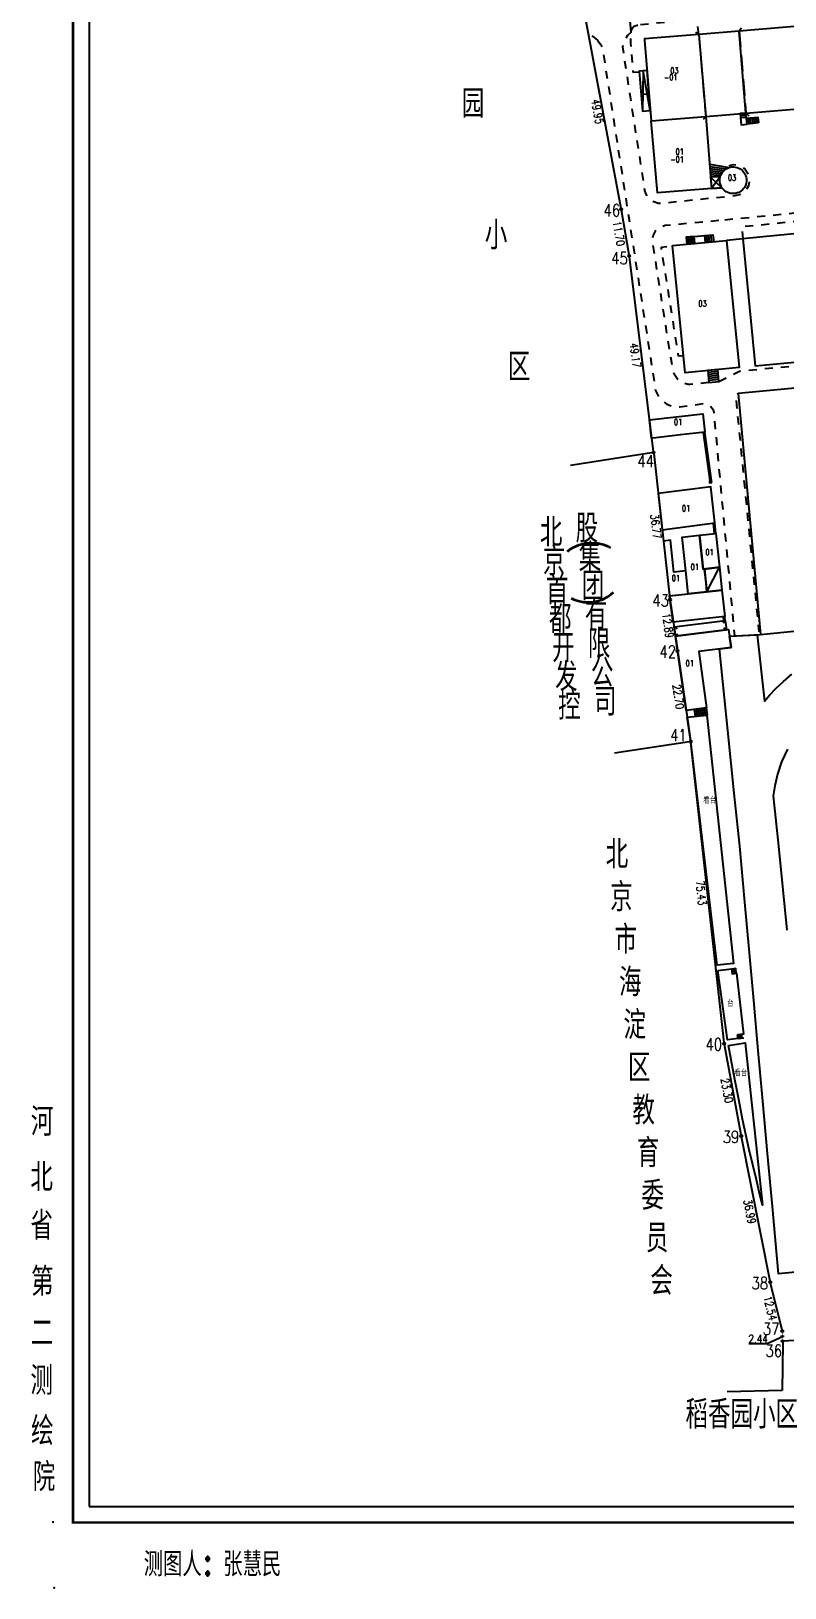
# Model space of a CAD drawing. Extents: x -9390 to -4743, y 24196 to 25839.
# Drawn here: x -6512.1 to -6418.5, y 24863 to 25056.2 of the extents above; entities that cross this region are included whole.
import ezdxf
from ezdxf.enums import TextEntityAlignment as Align

# ---------------------------------------------------------------- set-up
doc = ezdxf.new("R2010")
doc.units = 0
doc.header["$MEASUREMENT"] = 0
doc.linetypes.add('X5', pattern=[3, 2, -1])
doc.linetypes.add('X6', pattern=[2, 1, -1])
doc.layers.get('0').update_dxf_attribs({"linetype": 'CONTINUOUS'})
for name, color, linetype in [('BOUND', 7, 'CONTINUOUS'), ('DLDW', 14, 'CONTINUOUS'), ('DLSS', 5, 'CONTINUOUS'), ('DT', 7, 'CONTINUOUS'), ('JMD', 6, 'CONTINUOUS'), ('JZD', 1, 'CONTINUOUS'), ('TK', 7, 'CONTINUOUS'), ('YZH', 2, 'CONTINUOUS'), ('ZJ', 7, 'CONTINUOUS')]:
    doc.layers.add(name, color=color, linetype=linetype)
doc.styles.add('1', font='romand.shx', dxfattribs={"width": 0.8, "bigfont": 'hzfs.shx'})
doc.styles.add('HZ', font='rs', dxfattribs={"width": 0.8, "bigfont": 'hztxt'})
doc.linetypes.add('X19', pattern='A,4.5,[145,symbolx.shx,S=1,R=0,X=0,Y=1],4.5,-0.5,[146,symbolx.shx,S=1,R=0,X=0,Y=0],-0.5', length=10)
doc.linetypes.add('X71', pattern='A,5,[150,symbolx.shx,S=1,R=0,X=0,Y=1],5', length=10)
doc.linetypes.add('X73', pattern='A,5,[150,symbolx.shx,S=1,R=0,X=0,Y=0.5],5', length=10)
doc.linetypes.add('X79', pattern='A,5,[150,symbolx.shx,S=1,R=0,X=0,Y=0],5,[149,symbolx.shx,S=0.25,R=0,X=0,Y=-0.5],1e-08', length=10)

# ---------------------------------------------------------------- blocks, each defined once
blk = doc.blocks.new('A$C02861F54')
at = {"linetype": 'CONTINUOUS'}
for q in [(2.58, 0), (2.78, 0)]:
    blk.add_line((2.78, 0), q, dxfattribs=at)
at = {"layer": 'ZJ', "linetype": 'CONTINUOUS', "style": 'HZ', "width": 0.8}
for s, p in [('河', (1.31, 49.84)), ('北', (1.26, 42.95)), ('省', (1.26, 36.99)), ('第', (1.35, 30.04)), ('二', (1.31, 23.48)), ('测', (1.26, 17.72)), ('绘', (1.35, 11.51)), ('院', (1.55, 5.8))]:
    blk.add_text(s, height=3.5, dxfattribs=at).set_placement(p, align=Align.MIDDLE)
blk = doc.blocks.new('A$C5A1F6420')
at = {"layer": 'DT', "linetype": 'CONTINUOUS'}
blk.add_point((0, 0), dxfattribs=at)
at = {"layer": 'TK', "color": 7, "linetype": 'CONTINUOUS', "const_width": 0.3, "flags": 128}
blk.add_lwpolyline([(2.33, 8.11), (251.33, 8.11), (251.33, 342.11), (2.33, 342.11)], close=True, dxfattribs=at)
at = {"layer": 'TK', "color": 7, "linetype": 'CONTINUOUS', "flags": 128}
blk.add_lwpolyline([(4.33, 10.11), (249.33, 10.11), (249.33, 340.11), (4.33, 340.11)], close=True, dxfattribs=at)

msp = doc.modelspace()

# ---------------------------------------------------------------- linework, layer by layer
at = {"linetype": 'CONTINUOUS', "flags": 128}
msp.add_lwpolyline([(-6418.64, 24894.17), (-6419.09, 24894.18)], dxfattribs=at)
at = {"layer": 'BOUND', "linetype": 'CONTINUOUS', "flags": 128}
for points in [[(-6429.24, 25055.73), (-6428.37, 25045.59), (-6423.38, 25045.99), (-6424.23, 25056.17)], [(-6423.33, 25045.49), (-6423.38, 25045.99), (-6424.08, 25045.93), (-6424.04, 25045.43)], [(-6421.82, 25044.77), (-6423.24, 25044.62), (-6423.32, 25045.37), (-6421.88, 25045.49)], [(-6430.72, 25029.72), (-6429.72, 25029.81), (-6429.82, 25030.68), (-6430.81, 25030.59)], [(-6427.38, 25030.04), (-6428.38, 25029.93), (-6428.47, 25030.8), (-6427.47, 25030.89)], [(-6426.72, 25012.7), (-6426.86, 25014.18), (-6428.12, 25014.06), (-6427.98, 25012.57)]]:
    msp.add_lwpolyline(points, close=True, dxfattribs=at)
at = {"layer": 'BOUND', "linetype": 'CONTINUOUS'}
msp.add_lwpolyline([(-6426.55, 25037.13), (-6426.6, 25037.37), (-6426.63, 25037.58), (-6426.62, 25037.8), (-6426.57, 25038.09), (-6427.76, 25038.06), (-6427.65, 25036.64), (-6426.35, 25036.74)], close=True, dxfattribs=at)
at = {"layer": 'DLDW', "linetype": 'CONTINUOUS', "flags": 128}
for points in [[(-6435.65, 25051.28), (-6436.64, 25051.2), (-6436.22, 25046.22), (-6435.25, 25046.3)], [(-6426.35, 24986.79), (-6426, 24983.51), (-6432.39, 24982.83), (-6432.85, 24986.1)], [(-6430.23, 24968.01), (-6430.67, 24971.02), (-6428.24, 24971.3), (-6424.94, 24940.48), (-6426.94, 24940.24)], [(-6426.87, 24939.61), (-6425.18, 24939.82), (-6425.1, 24939.18), (-6424.54, 24939.25), (-6423.67, 24931.71), (-6424.4, 24931.62), (-6424.34, 24931.16), (-6425.67, 24930.98)], [(-6425.54, 24930.29), (-6423.49, 24930.6), (-6421.32, 24910.48), (-6421.63, 24911.75), (-6422.08, 24913.61), (-6422.53, 24915.48), (-6422.98, 24917.34), (-6423.79, 24921.15), (-6424.27, 24923.6), (-6424.74, 24926.06), (-6425.21, 24928.51)]]:
    msp.add_lwpolyline(points, close=True, dxfattribs=at)
for points in [[(-6435.25, 25046.3), (-6436.15, 25051.24), (-6436.22, 25046.22)], [(-6436.19, 25048.34), (-6435.62, 25048.37)], [(-6414.7, 24902.42), (-6419.33, 24901.94), (-6420.09, 24910.3), (-6420.69, 24916.9), (-6421.28, 24923.4), (-6421.85, 24929.67), (-6422.41, 24935.89), (-6422.99, 24942.24), (-6423.52, 24948.08), (-6424.15, 24955.03), (-6424.82, 24961.59), (-6425.61, 24969.37), (-6426.64, 24979.52), (-6425.2, 24979.69), (-6425.4, 24981.1), (-6421.99, 24981.26), (-6421.08, 24973.02), (-6420.46, 24973.75), (-6419.66, 24974.6), (-6418.72, 24975.48), (-6417.66, 24976.37)], [(-6418.23, 24967.08), (-6418.95, 24965.5), (-6419.46, 24963.97), (-6419.8, 24962.52), (-6419.98, 24961.26), (-6419.35, 24955.03), (-6418.3, 24944.59)]]:
    msp.add_lwpolyline(points, dxfattribs=at)
at = {"layer": 'DLSS', "linetype": 'X6', "flags": 128}
for points in [[(-6429.23, 25055.74), (-6429.43, 25057.66), (-6436.8, 25056.91)], [(-6442.51, 25055.57), (-6442.21, 25055.37), (-6441.82, 25055.03)], [(-6441.82, 25055.03), (-6441.77, 25054.98), (-6441.44, 25054.55), (-6441.19, 25054.08), (-6434.6, 25011.57), (-6434.28, 25010.89), (-6433.81, 25010.32), (-6433.2, 25009.88), (-6432.5, 25009.61), (-6431.76, 25009.53), (-6431.64, 25009.54), (-6428.64, 25009.95), (-6427.92, 25009.8), (-6427.45, 25009.23), (-6427.38, 25008.86), (-6424.79, 24981.12)], [(-6425.32, 25039.28), (-6425.36, 25039.54), (-6424.86, 25039.63), (-6424.12, 25039.5), (-6423.52, 25039.07), (-6423.11, 25038.44), (-6422.95, 25037.72), (-6423.07, 25036.98), (-6423.44, 25036.34), (-6424.03, 25035.88), (-6424.76, 25035.71), (-6433.83, 25034.79), (-6434.25, 25034.79), (-6434.96, 25035.03), (-6435.53, 25035.51), (-6435.88, 25036.17), (-6438.67, 25054.2), (-6438.57, 25054.66), (-6438.43, 25055.03)], [(-6437.64, 25056.04), (-6438.1, 25055.62), (-6438.4, 25055.1), (-6438.43, 25055.03)], [(-6436.63, 25051.08), (-6437.37, 25051.02), (-6437.62, 25054.12), (-6437.65, 25054.67), (-6437.65, 25055.03), (-6437.64, 25056.04)], [(-6425.98, 25032.76), (-6396.28, 25035.68)], [(-6397.96, 25032.92), (-6398.1, 25034.41), (-6423.89, 25031.87), (-6423.76, 25030.39)], [(-6427.98, 25012.57), (-6430.33, 25012.3), (-6430.56, 25012.32), (-6431.27, 25012.55), (-6431.87, 25012.99), (-6432.3, 25013.61), (-6432.49, 25014.33), (-6434.96, 25030.02), (-6434.91, 25030.76), (-6434.58, 25031.42), (-6434, 25031.89), (-6433.41, 25032.08), (-6425.98, 25032.76)], [(-6431.14, 25015.88), (-6431.74, 25015.82), (-6433.88, 25029.36), (-6432.5, 25029.55)], [(-6426.72, 25012.7), (-6424.16, 25013.99), (-6394.38, 25016.77)], [(-6421.58, 24981.65), (-6421.73, 24981.63), (-6424.64, 25011.16), (-6424.32, 25011.18)]]:
    msp.add_lwpolyline(points, dxfattribs=at)
at = {"layer": 'JMD', "linetype": 'CONTINUOUS'}
for p, q in [((-6428.22, 24986.59), (-6426.66, 24989.63)), ((-6425.94, 24983.01), (-6426.19, 24982.69)), ((-6432.3, 24982.26), (-6431.91, 24981.99)), ((-6432.13, 24981.09), (-6431.84, 24981.39)), ((-6425.8, 24981.87), (-6426.11, 24982.11))]:
    msp.add_line(p, q, dxfattribs=at)
at = {"layer": 'JMD', "linetype": 'CONTINUOUS', "flags": 128}
for points in [[(-6394.69, 25055.03), (-6394.76, 25055.83), (-6394.84, 25056.89), (-6394.99, 25058.59), (-6405.34, 25057.73), (-6408.07, 25057.51), (-6424.23, 25056.17), (-6429.24, 25055.73), (-6435.98, 25055.2), (-6435.96, 25055.03), (-6435.14, 25045.02), (-6428.37, 25045.59), (-6423.38, 25045.99), (-6396.54, 25048.21), (-6396.49, 25047.61), (-6396.44, 25047.17), (-6394.03, 25047.39), (-6394.25, 25049.9)], [(-6434.27, 24998.79), (-6433.77, 24994.28), (-6427.25, 24995.14), (-6427.72, 24999.6)], [(-6429.15, 24993.6), (-6427.11, 24993.82), (-6426.66, 24989.63), (-6428.69, 24989.41)], [(-6428.52, 24989.42), (-6426.66, 24989.63), (-6426.35, 24986.79), (-6428.22, 24986.59), (-6428.33, 24987.66)], [(-6432.3, 24982.26), (-6425.94, 24983.01), (-6425.8, 24981.87), (-6432.13, 24981.09), (-6432.3, 24982.26)]]:
    msp.add_lwpolyline(points, close=True, dxfattribs=at)
at = {"layer": 'JMD', "linetype": 'CONTINUOUS'}
for points in [[(-6435.14, 25045.02), (-6428.37, 25045.59), (-6427.65, 25036.64), (-6434.37, 25036.09)], [(-6426.63, 25037.58), (-6426.62, 25037.8), (-6426.57, 25038.09), (-6426.52, 25038.25), (-6426.42, 25038.46), (-6426.28, 25038.68), (-6426.09, 25038.88), (-6425.83, 25039.08), (-6425.44, 25039.26), (-6425.32, 25039.28), (-6425.16, 25039.31), (-6424.92, 25039.32), (-6424.46, 25039.24), (-6424.08, 25039.06), (-6423.86, 25038.9), (-6423.72, 25038.76), (-6423.6, 25038.6), (-6423.48, 25038.41), (-6423.41, 25038.24), (-6423.35, 25038.03), (-6423.32, 25037.85), (-6423.31, 25037.57), (-6423.36, 25037.25), (-6423.45, 25037), (-6423.57, 25036.77), (-6423.66, 25036.64), (-6423.82, 25036.46), (-6424.02, 25036.3), (-6424.26, 25036.16), (-6424.45, 25036.09), (-6424.7, 25036.02), (-6424.92, 25036), (-6425.1, 25036.01), (-6425.26, 25036.03), (-6425.42, 25036.07), (-6425.63, 25036.14), (-6425.82, 25036.24), (-6426.02, 25036.38), (-6426.2, 25036.55), (-6426.35, 25036.74), (-6426.44, 25036.93), (-6426.55, 25037.13), (-6426.6, 25037.37)], [(-6432.5, 25029.55), (-6425.8, 25030.19), (-6424.2, 25014.44), (-6430.93, 25013.78)], [(-6435.33, 25007.93), (-6428.73, 25008.67), (-6428.48, 25006.4), (-6431.52, 25006.06), (-6434.58, 25005.71), (-6435.09, 25005.66)], [(-6430.83, 24989.18), (-6432.33, 24989.02), (-6432.75, 24992.99), (-6433.61, 24992.89), (-6432.85, 24986.1), (-6430.53, 24986.34)], [(-6430.83, 24989.18), (-6431.28, 24993.37), (-6429.15, 24993.6), (-6428.69, 24989.41), (-6428.52, 24989.42), (-6428.22, 24986.59), (-6430.53, 24986.34)], [(-6432.13, 24981.09), (-6428.88, 24981.49), (-6425.52, 24981.9), (-6425.2, 24979.69), (-6429.24, 24979.2), (-6428.26, 24972.2), (-6430.79, 24971.86)]]:
    msp.add_lwpolyline(points, close=True, dxfattribs=at)
at = {"layer": 'JZD', "linetype": 'CONTINUOUS', "const_width": 0.075, "flags": 128}
for points in [[(-6438.88, 25034.17), (-6443.4, 25058.48)], [(-6437.89, 25028.4), (-6438.84, 25033.93)], [(-6434.86, 25004.01), (-6437.85, 25028.16)], [(-6432.81, 24985.74), (-6434.83, 25003.76)], [(-6431.88, 24979.36), (-6432.78, 24985.49)], [(-6430.25, 24968.13), (-6431.84, 24979.11)], [(-6426.08, 24930.64), (-6430.21, 24967.88)], [(-6423.97, 24919.19), (-6426.05, 24930.4)], [(-6420.38, 24901.04), (-6423.92, 24918.94)], [(-6418.89, 24894.95), (-6420.32, 24900.8)], [(-6418.83, 24893.73), (-6418.86, 24894.71)], [(-6417.39, 24893.66), (-6418.7, 24893.61)]]:
    msp.add_lwpolyline(points, dxfattribs=at)
at = {"layer": 'JZD', "linetype": 'X79', "flags": 128}
for points in [[(-6438.88, 25034.17), (-6443.4, 25058.48)], [(-6437.89, 25028.4), (-6438.84, 25033.93)], [(-6434.86, 25004.01), (-6437.85, 25028.16)]]:
    msp.add_lwpolyline(points, dxfattribs=at)
at = {"layer": 'JZD', "linetype": 'CONTINUOUS', "flags": 128}
for points in [[(-6435.1, 25003.83), (-6445.17, 25002.28)], [(-6430.38, 24967.98), (-6439.69, 24966.57)], [(-6423, 24893.29), (-6420.75, 24893.29), (-6418.84, 24894.18)], [(-6418.81, 24893.41), (-6418.89, 24887.46)], [(-6418.89, 24887.46), (-6425.71, 24887.31)]]:
    msp.add_lwpolyline(points, dxfattribs=at)
at = {"layer": 'JZD', "linetype": 'X71', "flags": 128}
for points in [[(-6434.83, 25003.76), (-6432.81, 24985.74)], [(-6432.78, 24985.49), (-6431.88, 24979.36)], [(-6431.84, 24979.11), (-6430.25, 24968.13)], [(-6417.39, 24893.66), (-6418.7, 24893.61)]]:
    msp.add_lwpolyline(points, dxfattribs=at)
at = {"layer": 'JZD', "linetype": 'X73', "flags": 128}
for points in [[(-6426.08, 24930.64), (-6430.21, 24967.88)], [(-6423.97, 24919.19), (-6426.05, 24930.4)], [(-6420.38, 24901.04), (-6423.92, 24918.94)], [(-6418.89, 24894.95), (-6420.32, 24900.8)]]:
    msp.add_lwpolyline(points, dxfattribs=at)
at = {"layer": 'JZD', "linetype": 'CONTINUOUS'}
for centre, radius in [((-6438.86, 25034.05), 0.125), ((-6438.86, 25034.05), 0.1), ((-6438.86, 25034.05), 0.1), ((-6437.87, 25028.28), 0.125), ((-6437.87, 25028.28), 0.1), ((-6437.87, 25028.28), 0.1), ((-6434.85, 25003.88), 0.125), ((-6434.85, 25003.88), 0.125), ((-6434.85, 25003.88), 0.1), ((-6432.8, 24985.62), 0.125), ((-6432.8, 24985.62), 0.125), ((-6431.86, 24979.24), 0.125), ((-6431.86, 24979.24), 0.125), ((-6430.23, 24968.01), 0.125), ((-6430.23, 24968.01), 0.125), ((-6426.07, 24930.52), 0.125), ((-6426.07, 24930.52), 0.1), ((-6426.07, 24930.52), 0.1), ((-6423.95, 24919.06), 0.125), ((-6423.95, 24919.06), 0.1), ((-6423.95, 24919.06), 0.1), ((-6423.95, 24919.06), 0.1), ((-6420.35, 24900.92), 0.125), ((-6420.35, 24900.92), 0.1), ((-6420.35, 24900.92), 0.1), ((-6420.35, 24900.92), 0.1), ((-6418.86, 24894.83), 0.125), ((-6418.86, 24894.83), 0.1), ((-6418.86, 24894.83), 0.1), ((-6418.86, 24894.83), 0.1), ((-6418.83, 24893.61), 0.125), ((-6418.83, 24893.61), 0.1), ((-6418.83, 24893.61), 0.1), ((-6418.83, 24893.61), 0.1)]:
    msp.add_circle(centre, radius, dxfattribs=at)
for p in [(-6438.86, 25034.05), (-6438.86, 25034.05), (-6438.86, 25034.05), (-6437.87, 25028.28), (-6437.87, 25028.28), (-6437.87, 25028.28), (-6434.85, 25003.88), (-6434.85, 25003.88), (-6434.85, 25003.88), (-6434.85, 25003.88), (-6432.8, 24985.62), (-6432.8, 24985.62), (-6432.8, 24985.62), (-6432.8, 24985.62), (-6431.86, 24979.24), (-6431.86, 24979.24), (-6431.86, 24979.24), (-6431.86, 24979.24), (-6426.07, 24930.52), (-6426.07, 24930.52), (-6426.07, 24930.52), (-6423.95, 24919.06), (-6423.95, 24919.06), (-6423.95, 24919.06), (-6420.35, 24900.92), (-6420.35, 24900.92), (-6420.35, 24900.92), (-6418.86, 24894.83), (-6418.86, 24894.83), (-6418.86, 24894.83), (-6418.83, 24893.61), (-6418.83, 24893.61), (-6418.83, 24893.61)]:
    msp.add_point(p, dxfattribs=at)
at = {"layer": 'JZD', "color": 7, "linetype": 'CONTINUOUS'}
msp.add_point((-6430.23, 24968.01), dxfattribs=at)
msp.add_point((-6430.23, 24968.01), dxfattribs=at)
msp.add_point((-6430.23, 24968.01), dxfattribs=at)
msp.add_point((-6430.23, 24968.01), dxfattribs=at)
at = {"layer": 'YZH', "linetype": 'X5'}
for p, q in [((-6423.91, 25056.55), (-6424.23, 25056.17)), ((-6424.23, 25056.17), (-6423.38, 25045.99)), ((-6429.62, 25056.06), (-6429.24, 25055.73)), ((-6429.24, 25055.73), (-6428.37, 25045.59)), ((-6428.37, 25045.59), (-6428.69, 25045.21)), ((-6423.38, 25045.99), (-6423, 25045.67)), ((-6426.57, 25038.09), (-6427.76, 25038.06)), ((-6426.35, 25036.74), (-6427.65, 25036.64))]:
    msp.add_line(p, q, dxfattribs=at)
at = {"layer": 'YZH', "linetype": 'CONTINUOUS'}
for p, q in [((-6423.36, 25045.74), (-6424.06, 25045.68)), ((-6423.33, 25045.49), (-6424.04, 25045.43)), ((-6422.98, 25044.65), (-6423.04, 25045.39)), ((-6422.73, 25044.67), (-6422.79, 25045.41)), ((-6422.48, 25044.7), (-6422.54, 25045.43)), ((-6422.23, 25044.72), (-6422.29, 25045.45)), ((-6421.98, 25044.75), (-6422.04, 25045.47)), ((-6427.76, 25038.06), (-6426.35, 25036.74)), ((-6426.57, 25038.09), (-6427.65, 25036.64)), ((-6430.47, 25029.74), (-6430.56, 25030.62)), ((-6430.22, 25029.76), (-6430.32, 25030.64)), ((-6429.97, 25029.79), (-6430.07, 25030.66)), ((-6428.13, 25029.96), (-6428.22, 25030.82)), ((-6427.88, 25029.98), (-6427.97, 25030.85)), ((-6427.63, 25030.01), (-6427.72, 25030.87)), ((-6426.84, 25013.93), (-6428.1, 25013.81)), ((-6426.81, 25013.68), (-6428.07, 25013.56)), ((-6426.79, 25013.43), (-6428.05, 25013.31)), ((-6426.77, 25013.18), (-6428.03, 25013.06)), ((-6426.74, 25012.94), (-6428, 25012.81))]:
    msp.add_line(p, q, dxfattribs=at)
at = {"layer": 'YZH', "linetype": 'CONTINUOUS', "flags": 128}
for points in [[(-6437.64, 25056.04), (-6438.27, 25063.71)], [(-6437.64, 25056.04), (-6437.63, 25056.16), (-6437.6, 25056.28), (-6437.55, 25056.4), (-6437.49, 25056.51), (-6437.42, 25056.61), (-6437.33, 25056.69), (-6437.23, 25056.77), (-6437.12, 25056.83), (-6437, 25056.87), (-6436.88, 25056.9), (-6436.8, 25056.91)], [(-6423.33, 25045.49), (-6423.38, 25045.99), (-6424.08, 25045.93), (-6424.04, 25045.43)], [(-6424.04, 25045.43), (-6423.97, 25044.55), (-6423.22, 25044.62)], [(-6423.33, 25045.49), (-6423.32, 25045.37)], [(-6421.82, 25044.77), (-6423.24, 25044.62), (-6423.32, 25045.37), (-6421.88, 25045.49)], [(-6427.85, 25039.64), (-6425.44, 25039.26)], [(-6427.84, 25039.39), (-6425.83, 25039.08)], [(-6427.82, 25039.14), (-6426.09, 25038.88)], [(-6427.81, 25038.89), (-6426.28, 25038.68)], [(-6427.79, 25038.64), (-6426.42, 25038.46)], [(-6427.79, 25038.4), (-6427.77, 25038.39), (-6426.52, 25038.25)], [(-6430.72, 25029.72), (-6429.72, 25029.81), (-6429.82, 25030.68), (-6430.81, 25030.59)], [(-6429.82, 25030.68), (-6428.47, 25030.8)], [(-6427.38, 25030.04), (-6428.38, 25029.93), (-6428.47, 25030.8), (-6427.47, 25030.89)], [(-6426.72, 25012.7), (-6426.86, 25014.18), (-6428.12, 25014.06), (-6427.98, 25012.57)], [(-6427.83, 25000.37), (-6428.66, 25006.38)], [(-6427.66, 25000.39), (-6428.48, 25006.4)], [(-6428.51, 25005.32), (-6428.34, 25005.34)], [(-6428.17, 25002.84), (-6428, 25002.87)], [(-6427.28, 24993.8), (-6427.42, 24995.12)], [(-6427.35, 24994.46), (-6427.18, 24994.48)], [(-6427.11, 24993.82), (-6427.25, 24995.14)], [(-6426.11, 24982.98), (-6426.17, 24983.49)], [(-6426.14, 24983.24), (-6425.97, 24983.26)], [(-6425.94, 24983.01), (-6426, 24983.51)], [(-6429.63, 24971.14), (-6429.75, 24972)], [(-6429.38, 24971.17), (-6429.5, 24972.03)], [(-6429.13, 24971.2), (-6429.25, 24972.07)], [(-6428.89, 24971.23), (-6429.01, 24972.1)], [(-6428.64, 24971.26), (-6428.76, 24972.14)], [(-6428.39, 24971.28), (-6428.51, 24972.17)], [(-6428.14, 24971.31), (-6428.26, 24972.2)], [(-6425.18, 24939.82), (-6424.62, 24939.88)], [(-6425.18, 24939.82), (-6425.1, 24939.18)], [(-6424.54, 24939.25), (-6425.1, 24939.18)], [(-6424.93, 24939.85), (-6424.85, 24939.21)], [(-6424.68, 24939.88), (-6424.61, 24939.24)], [(-6423.67, 24931.71), (-6424.41, 24931.62)], [(-6424.34, 24931.16), (-6424.41, 24931.62)], [(-6424.34, 24931.16), (-6423.62, 24931.24)], [(-6424.09, 24931.19), (-6424.16, 24931.65)], [(-6423.85, 24931.22), (-6423.91, 24931.68)]]:
    msp.add_lwpolyline(points, dxfattribs=at)
at = {"layer": 'YZH', "linetype": 'X19', "flags": 128}
for points in [[(-6423.76, 25030.39), (-6422.21, 25014.63), (-6396.41, 25017.04), (-6397.96, 25032.92), (-6423.76, 25030.39)], [(-6423.76, 25030.39), (-6425.8, 25030.19)], [(-6424.32, 25011.18), (-6421.55, 24981.28), (-6393.35, 24984.12), (-6396.11, 25013.85), (-6424.32, 25011.18)]]:
    msp.add_lwpolyline(points, dxfattribs=at)
at = {"layer": 'YZH', "linetype": 'CONTINUOUS'}
msp.add_lwpolyline([(-6427.63, 25000.14), (-6427.66, 25000.39), (-6427.91, 25000.36), (-6427.88, 25000.11)], close=True, dxfattribs=at)
at = {"layer": 'YZH', "linetype": 'X19', "ltscale": 5, "flags": 128}
msp.add_lwpolyline([(-6425.4, 24981.1), (-6421.55, 24981.28)], dxfattribs=at)

# ---------------------------------------------------------------- block references
at = {"linetype": 'CONTINUOUS'}
for name, p in [('A$C5A1F6420', (-6509.25, 24862.98)), ('A$C02861F54', (-6512.07, 24871.13))]:
    msp.add_blockref(name, p, dxfattribs=at)

# ---------------------------------------------------------------- texts
at = {"color": 0, "linetype": 'CONTINUOUS', "width": 0.8}
for s, height, style, p in [('测图人   ', 3, 'HZ', (-6498.14, 24864.41)), (':', 3.5, '1', (-6490.86, 24864.52)), ('张慧民', 3, 'HZ', (-6488.26, 24864.41))]:
    msp.add_text(s, height=height, dxfattribs=dict(at, style=style)).set_placement(p)
at = {"layer": 'DLDW', "linetype": 'CONTINUOUS', "style": 'HZ', "width": 0.8}
for s, p in [('看台', (-6427.87, 24960.79)), ('台', (-6425.31, 24935.59)), ('看台', (-6424.03, 24926.96))]:
    msp.add_text(s, height=0.75, dxfattribs=at).set_placement(p, align=Align.MIDDLE)
at = {"layer": 'JMD', "linetype": 'CONTINUOUS', "style": 'HZ', "width": 0.8}
for s, p in [('-01', (-6431.87, 25050.07)), ('03', (-6431.75, 25050.9)), ('01', (-6431.08, 25040.84)), ('-01', (-6431.08, 25039.88)), ('03', (-6424.59, 25037.61)), ('03', (-6428.25, 25021.99)), ('01', (-6431.28, 25007.29)), ('01', (-6429.83, 24977.35))]:
    msp.add_text(s, height=0.75, dxfattribs=at).set_placement(p, align=Align.RIGHT)
for p in [(-6430.8, 24996.95), (-6427.89, 24991.51), (-6432.07, 24988.3), (-6429.72, 24989.68)]:
    msp.add_text('01', height=0.75, dxfattribs=at).set_placement(p, align=Align.MIDDLE)
at = {"layer": 'JZD', "color": 0, "linetype": 'CONTINUOUS', "style": 'HZ', "width": 0.8}
for s, p in [('园', (-6458.65, 25045.41)), ('小', (-6455.8, 25029.08)), ('区', (-6452.95, 25012.74)), ('股', (-6444.52, 24992.7)), ('北', (-6448.96, 24992.21)), ('京', (-6448.59, 24988.62)), ('集', (-6444.14, 24989.12)), ('首', (-6448.21, 24985.04)), ('团', (-6443.76, 24985.53)), ('都', (-6447.83, 24981.46)), ('有', (-6443.38, 24981.95)), ('开', (-6447.45, 24977.87)), ('限', (-6443, 24978.36)), ('发', (-6447.07, 24974.29)), ('公', (-6442.62, 24974.78)), ('控', (-6446.69, 24970.7)), ('司', (-6442.25, 24971.2)), ('北', (-6440.79, 24952.24)), ('京', (-6440.24, 24946.95)), ('市', (-6439.68, 24941.66)), ('海', (-6439.13, 24936.37)), ('淀', (-6438.58, 24931.08)), ('区', (-6438.02, 24925.78)), ('教', (-6437.47, 24920.49)), ('育', (-6436.91, 24915.2)), ('委', (-6436.36, 24909.91)), ('员', (-6435.81, 24904.62)), ('会', (-6435.25, 24899.33))]:
    msp.add_text(s, height=3.5, dxfattribs=at).set_placement(p)
at = {"layer": 'JZD', "color": 7, "linetype": 'CONTINUOUS', "style": 'HZ', "width": 0.8}
for s, rotation, p in [('49.95', 280.5378, (-6441.81, 25046.18)), ('11.70', 279.7746, (-6439.15, 25031.05)), ('49.17', 277.054, (-6437.1, 25015.93)), ('36.77', 276.4013, (-6434.56, 24994.69)), ('12.89', 278.3576, (-6433.05, 24982.39)), ('22.70', 278.2708, (-6431.78, 24973.57)), ('75.43', 276.327, (-6428.93, 24949.21)), ('23.30', 280.4951, (-6425.73, 24924.7)), ('36.99', 281.2066, (-6422.9, 24909.67)), ('12.54', 283.7536, (-6420.35, 24897.69))]:
    msp.add_text(s, height=1, rotation=rotation, dxfattribs=at).set_placement(p, align=Align.MIDDLE)
at = {"layer": 'JZD', "linetype": 'CONTINUOUS', "style": 'HZ', "width": 0.8}
for s, p in [('46', (-6440.02, 25033.93)), ('45', (-6439.07, 25027.98)), ('44', (-6435.82, 25002.81)), ('43', (-6433.97, 24985.52)), ('42', (-6433.08, 24979.16)), ('41', (-6431.76, 24968.8)), ('40', (-6427.36, 24930.43)), ('39', (-6425.23, 24918.94)), ('38', (-6421.65, 24900.8)), ('37', (-6420.24, 24895.12)), ('36', (-6419.91, 24892.41))]:
    msp.add_text(s, height=1.5, dxfattribs=at).set_placement(p, align=Align.MIDDLE)
at = {"layer": 'JZD', "color": 0, "linetype": 'CONTINUOUS', "style": 'HZ', "width": 0.8}
for s, rotation, p in [(')', 94.7317, (-6441.34, 24991.58)), ('(', 98.1366, (-6440.78, 24985.09))]:
    msp.add_text(s, height=3.5, rotation=rotation, dxfattribs=at).set_placement(p)
at = {"layer": 'JZD', "color": 7, "linetype": 'CONTINUOUS', "style": 'HZ', "width": 0.8}
msp.add_text('2.44', height=1, dxfattribs=at).set_placement((-6421.86, 24893.89), align=Align.MIDDLE)
at = {"layer": 'JZD', "color": 0, "linetype": 'CONTINUOUS', "style": 'HZ', "width": 0.8}
msp.add_text('稻香园小区', height=3.5, dxfattribs=at).set_placement((-6423.89, 24884.67), align=Align.MIDDLE)

doc.saveas('drawing.dxf')
